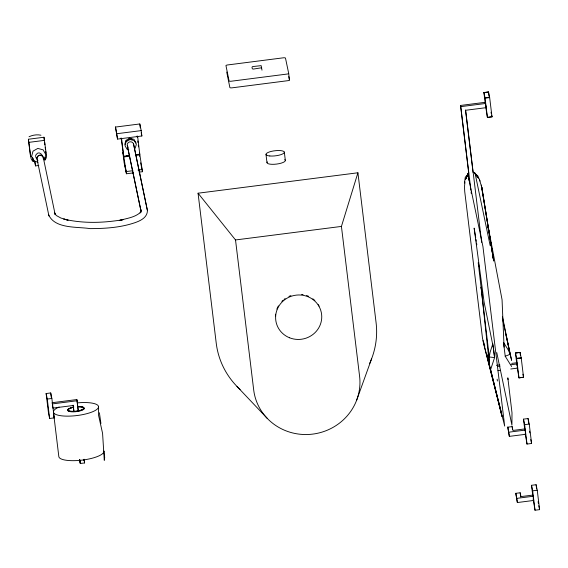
<?xml version="1.0" encoding="UTF-8"?>
<svg xmlns="http://www.w3.org/2000/svg" width="568" height="568" viewBox="0 0 568 568"><rect width="100%" height="100%" fill="white"/><g stroke="black" fill="none" stroke-linecap="round" stroke-linejoin="round"><path stroke-width="0.85" d="M464.411 183.073L465.291 177.237L467.031 175.256M32.752 157.819L33.37 161.639A7.292 7.001 -11.8 0 1 30.949 158.018L28.4 139.245L43.984 137.25L46.562 156.257A7.292 7.008 -11.8 0 1 45.014 159.991L44.687 158.436M45.014 159.991L45.035 157.258M464.986 181.874L464.482 186.68L464.723 191.558L482.559 338.705L484.902 346.21M147.446 210.678L133.544 143.967L147.446 210.678C147.226 218.396 138.869 221.477 132.685 223.423C118.882 227.725 104.377 228.599 90.014 228.62C77.567 226.575 54.954 229.046 48.727 214.938M44.389 159.885L45.845 154.595L43.125 149.845L37.822 148.411L33.036 151.131L31.581 156.42L34.293 161.17L38.084 162.199M124.747 144.449L125.947 140.374L129.767 138.258L133.977 139.345L136.114 143.001M135.177 148.333L136.377 144.258L134.24 140.601L130.029 139.515L126.21 141.631L125.01 145.706L127.147 149.363L128.829 149.796M465.433 179.708L468.373 173.261L466.094 178.43L467.755 173.886L482.928 246.484L504.689 426.078L490.227 368.206M198.054 193.205L235.521 239.959L253.69 389.918A53.399 51.305 -11.8 0 0 312.819 434.094A53.399 51.305 -11.8 0 0 359.601 376.378L341.432 226.419L357.918 172.778L198.054 193.205L216.231 343.171A80.606 77.44 -11.8 0 0 240.122 389.485M492.839 343.761L490.113 352.181L489.261 356.96L489.275 363.179L481.075 287.152L481.983 292.364M490.745 369.214L494.579 357.613L492.953 344.62M140.111 213.007L141.148 209.883L140.985 210.955L127.353 145.848A3.238 3.11 -11.8 0 1 129.937 141.844A3.238 3.11 -11.8 0 1 133.679 144.769M356.633 400.248L371.614 358.763M261.699 67.755L253.569 69.047C252.007 69.722 251.269 66.321 253.044 66.527L261.152 65.647L261.99 70.162M288.686 73.386L288.622 73.506A2.045 0.568 -6.9 0 1 287.415 74.017L231.176 81.231A2.187 0.603 -6.9 0 1 229.081 80.94L225.943 65.533A2.045 0.568 -6.9 0 1 227.15 65.015L283.389 57.808A2.215 0.611 -6.9 0 1 285.484 58.099L288.686 73.386L289.424 80.116A2.045 0.568 -6.9 0 1 288.217 80.635L231.978 87.841A2.187 0.603 -6.9 0 1 229.877 87.557L226.746 72.15A2.045 0.568 -6.9 0 1 226.852 72.051M141.006 211.857C135.255 217.558 126.664 218.282 119.266 220.519L122.986 219.681C103.447 223.004 83.191 223.671 63.793 219.113L68.11 220.178L60.918 218.041L56.289 215.513L54.372 212.695L55.188 214.661L43.246 157.357M125.89 141.205L127.168 140.275M128.446 139.338L129.717 138.407L132.635 139.572M29.067 136.739C32.639 135.006 37.069 134.339 40.953 135.219M511.633 366.545L505.215 356.257L510.149 354.29L502.403 316.319M115.496 127.062L139.813 123.959L141.205 130.604L141.858 135.986L117.541 139.096L115.496 127.062L117.541 139.096M29.046 142.341L44.638 140.353M116.887 133.714L141.205 130.604M485.193 103.078L483.915 92.534L488.501 91.952L489.673 97.653L491.995 116.852L487.408 117.434L485.399 104.81M483.929 92.691L488.501 91.952M483.915 92.534L485.051 97.952L489.637 97.369M485.051 97.952L489.673 97.653M468.735 173.155L460.527 105.456L485.285 102.297L486.045 107.679L465.639 110.284L481.65 242.373M460.527 105.456L460.776 106.649L485.534 103.49M34.854 162.235L35.535 165.906L38.794 165.487M126.181 155.93L129.561 155.497M137.179 154.524L135.489 154.737L139.792 154.198L137.633 136.419M121.083 137.939L123.725 156.25L129.646 155.49M133.203 172.906L126.444 173.765L124.087 162.476L122.887 152.551L123.803 156.946L129.71 156.186M135.624 155.433L139.849 154.894L142.49 171.713L139.11 172.147M487.408 117.434L491.98 116.696M132.933 170.698L126.181 171.564L123.803 156.946M138.003 170.052L142.227 169.512M235.521 239.959L341.432 226.419M46.129 393.532L50.715 392.95L51.865 398.473L54.216 417.878L49.636 418.46L48.479 412.943L46.129 393.532L47.279 399.055L49.636 418.46M47.279 399.055L51.865 398.473M77.092 400.752L76.843 399.56L52.086 402.719L52.334 403.912L77.092 400.752L78.363 411.26M516.958 365.26L515.474 352.984L520.061 352.394L521.232 358.096L523.554 377.301L518.967 377.883L517.171 366.992M515.488 353.14L520.061 352.394M515.474 352.984L516.61 358.401L521.197 357.812M516.61 358.401L521.232 358.096M496.446 365.352L499.847 364.912M511.747 363.392L516.845 362.739L517.604 368.121L510.774 368.994M497.547 366.431L500.096 366.104M511.143 364.691L517.093 363.932M497.966 370.634L500.529 370.308M518.967 377.883L523.54 377.138M79.634 459.583L80.273 463.495L84.625 462.941L84.206 459.434M524.825 430.111L523.497 419.141L528.077 418.552L529.234 424.076L531.584 443.48L526.997 444.07L525.23 433.483M523.497 419.141L524.647 424.665L529.234 424.076M507.792 427.164L512.151 426.611L512.947 430.438L524.867 428.911L525.116 430.104L525.627 434.3L509.347 436.373L507.792 427.164L509.347 436.373M508.843 432.184L525.116 430.104M532.841 496.269L531.513 485.299L536.093 484.717L537.25 490.234L539.6 509.645L535.013 510.227L533.146 498.803M531.513 485.299L532.663 490.823L537.25 490.234M515.808 493.329L520.167 492.768L520.962 496.595L532.883 495.076L533.132 496.269L533.643 500.458L517.37 502.538L515.808 493.329L517.37 502.538M516.859 498.349L533.132 496.269M475.941 174.561L477.674 175.654L480.13 181.064M477.155 177.145L478.54 178.032L474.152 172.523L477.695 176.946L474.99 172.956L490.163 245.554M236.97 386.417L267.436 418.573M36.721 158.472L36.203 157.911A3.081 3.081 -30.4 0 1 35.841 157.244M502.36 318.094L511.619 360.325L510.149 354.29L508.19 349.874L503.539 342.397L504.107 347.147M479.498 180.02L481.692 186.787M83.83 459.739L84.192 461.081M482.885 340.566L501.139 411.764M483.425 342.625L502.041 416.578L487.955 358.813M487.529 357.087L486.904 354.503L488.139 359.622M488.558 361.34L489.808 366.488M505.847 334.467L510.149 354.29M496.751 352.558L511.924 425.155L511.995 412.829L507.835 377.841L508.048 379.651M491.022 112.208L491.348 113.756M491.675 115.304L491.995 116.852M522.908 374.198L523.554 377.301M517.356 366.935L517.604 368.121M530.76 439.54L531.584 443.48M525.379 433.107L525.627 434.3M538.776 505.697L539.6 509.645M533.395 499.265L533.643 500.458M288.778 76.602L289.488 80.003M141.162 132.663L141.858 135.986M139.458 152.607L139.849 154.894M140.637 162.846L142.49 171.713M129.767 138.258L130.029 139.515M129.717 138.407L129.88 139.167M127.353 145.848L141.212 212.013M98.512 406.461L98.477 414.896L102.581 433.398L104.278 460.314L104.689 457.453L103.908 450.999A22.72 6.276 -6.9 0 1 82.672 460.045A22.72 6.276 -6.9 0 1 58.852 456.757L53.456 412.219M48.955 215.996L37.055 159.239A3.238 3.11 -11.8 0 1 40.058 155.185A3.238 3.11 -11.8 0 1 43.296 158.969M32.724 158.536L33.37 161.639M84.376 461.748L84.625 462.941M53.889 416.301L54.216 417.878M488.48 230.679L488.097 226.334L502.055 299.698L504.05 346.672L505.215 356.257M125.01 165.877L126.444 173.765M493.159 257.418L493.677 261.031L481.806 187.319L482.147 189.329M481.238 185.083L493.471 259.356L481.806 187.319M34.762 160.765L35.535 165.906M475.7 237.751L474.145 228.116L484.078 301.998L493.415 348.028L494.579 357.613L489.261 356.96L478.213 262.743M475.984 239.504L476.268 241.258M476.552 243.012L476.836 244.765M497.135 379.211L497.419 381.014M99.4 412.744L100.919 423.472M488.515 92.108L489.041 96.432M520.075 352.558L520.387 355.149M528.077 418.552L528.694 423.614M529.61 431.211L529.816 432.901M536.093 484.717L536.604 488.934M538.137 501.587L538.343 503.276M485.086 98.236L487.394 117.278M516.646 358.685L518.953 377.727M524.647 424.665L526.997 444.07M532.663 490.823L535.013 510.227M485.59 104.81L485.796 106.486M516.845 362.739L517.15 365.252M524.867 428.911L525.073 430.594M512.151 426.611L512.457 429.124M520.167 492.768L520.671 496.957M465.497 109.972L473.073 172.494M460.776 106.649L470.9 190.174M471.113 191.934L471.326 193.688M467.755 173.886L468.082 176.527M468.295 178.288L468.508 180.049M478.746 264.56L478.959 266.321M357.918 172.778L376.094 322.738A80.606 77.44 -11.8 0 1 369.555 363.626M284.327 152.117L285.328 160.382M265.994 154.468L266.995 162.725M139.813 123.959L140.282 127.8M139.43 154.631L139.629 156.285M137.151 135.887L137.357 137.577M137.768 140.963L137.974 142.653M138.28 145.195L138.486 146.885M121.573 138.471L123.725 156.25M76.843 399.56L78.228 410.983M84.071 459.235L84.277 460.911M43.984 137.25L44.396 140.601M44.595 142.27L44.9 144.783M45.206 147.297L45.511 149.803M45.71 151.478L45.916 153.154M73.989 411.651L73.244 405.495L52.845 408.101L52.54 405.587M79.847 459.981L80.273 463.495M73.102 405.169L73.833 411.246M79.719 459.789L80.024 462.302M28.4 139.245L30.303 154.915A7.292 7.001 -11.8 0 0 30.835 156.285M50.715 392.95L51.227 397.167M488.097 226.334L488.572 230.736M35.649 156.505A3.081 3.081 -30.4 0 1 35.834 155.007L37.353 153.317A3.316 3.309 -30.4 0 1 39.632 153.026L41.521 154.283A3.081 3.081 -30.4 0 1 42.067 155.682M43.388 158.685A3.081 3.081 -30.4 0 0 42.834 156.519L40.946 155.27A3.316 3.309 -30.4 0 0 38.667 155.561L37.147 157.244A3.081 3.081 -30.4 0 0 37.154 159.48M128.233 147.211A3.238 3.11 -11.8 0 1 127.701 146.587M37.935 160.595A3.238 3.11 -11.8 0 1 37.403 159.977M275.473 315.943A23.118 22.209 -11.8 0 1 275.615 314.203M276.893 309.099A23.118 22.209 -11.8 0 1 278.412 305.911M281.863 301.374A23.118 22.209 -11.8 0 1 282.892 300.38M283.993 299.45A23.118 22.209 -11.8 0 1 285.143 298.591M288.906 296.432A23.118 22.209 -11.8 0 1 290.923 295.616M301.644 294.416A23.118 22.209 -11.8 0 1 303.071 294.622M306.557 295.523A23.118 22.209 -11.8 0 1 308.559 296.311M312.847 298.839A23.118 22.209 -11.8 0 1 314.878 300.55M318.229 304.604A23.118 22.209 -11.8 0 1 319.109 306.124M284.717 159.665A9.244 2.556 -6.9 0 1 276.687 164.067A9.244 2.556 -6.9 0 1 267.279 161.894M77.333 402.882A22.72 6.276 -6.9 0 1 97.653 408.683A22.72 6.276 -6.9 0 1 65.057 416.095A22.72 6.276 -6.9 0 1 59.143 407.015M84.291 408.278A8.378 2.315 -6.9 0 1 77.802 411.417A8.378 2.315 -6.9 0 1 68.274 411.076A8.378 2.315 -6.9 0 1 71.66 407.838M78.725 406.837A8.378 2.315 -6.9 0 1 81.522 406.986M82.282 407.114A8.378 2.315 -6.9 0 1 83.482 407.49M78.689 406.539A8.378 2.315 -6.9 0 1 82.509 409.748A8.378 2.315 -6.9 0 1 68.991 411.104A8.378 2.315 -6.9 0 1 73.861 407.022M78.462 406.745A7.689 2.123 -6.9 0 1 82.268 409.542A7.689 2.123 -6.9 0 1 70.162 411.09A7.689 2.123 -6.9 0 1 72.626 407.49M289.531 337.768A23.118 22.209 -11.8 0 0 321.602 314.281A23.118 22.209 -11.8 0 0 284.902 299.577A23.118 22.209 -11.8 0 0 289.531 337.768M269.8 155.98A9.244 2.556 -6.9 0 0 284.298 152.529A9.244 2.556 -6.9 0 0 271.383 151.372A9.244 2.556 -6.9 0 0 269.8 155.98"/></g></svg>
